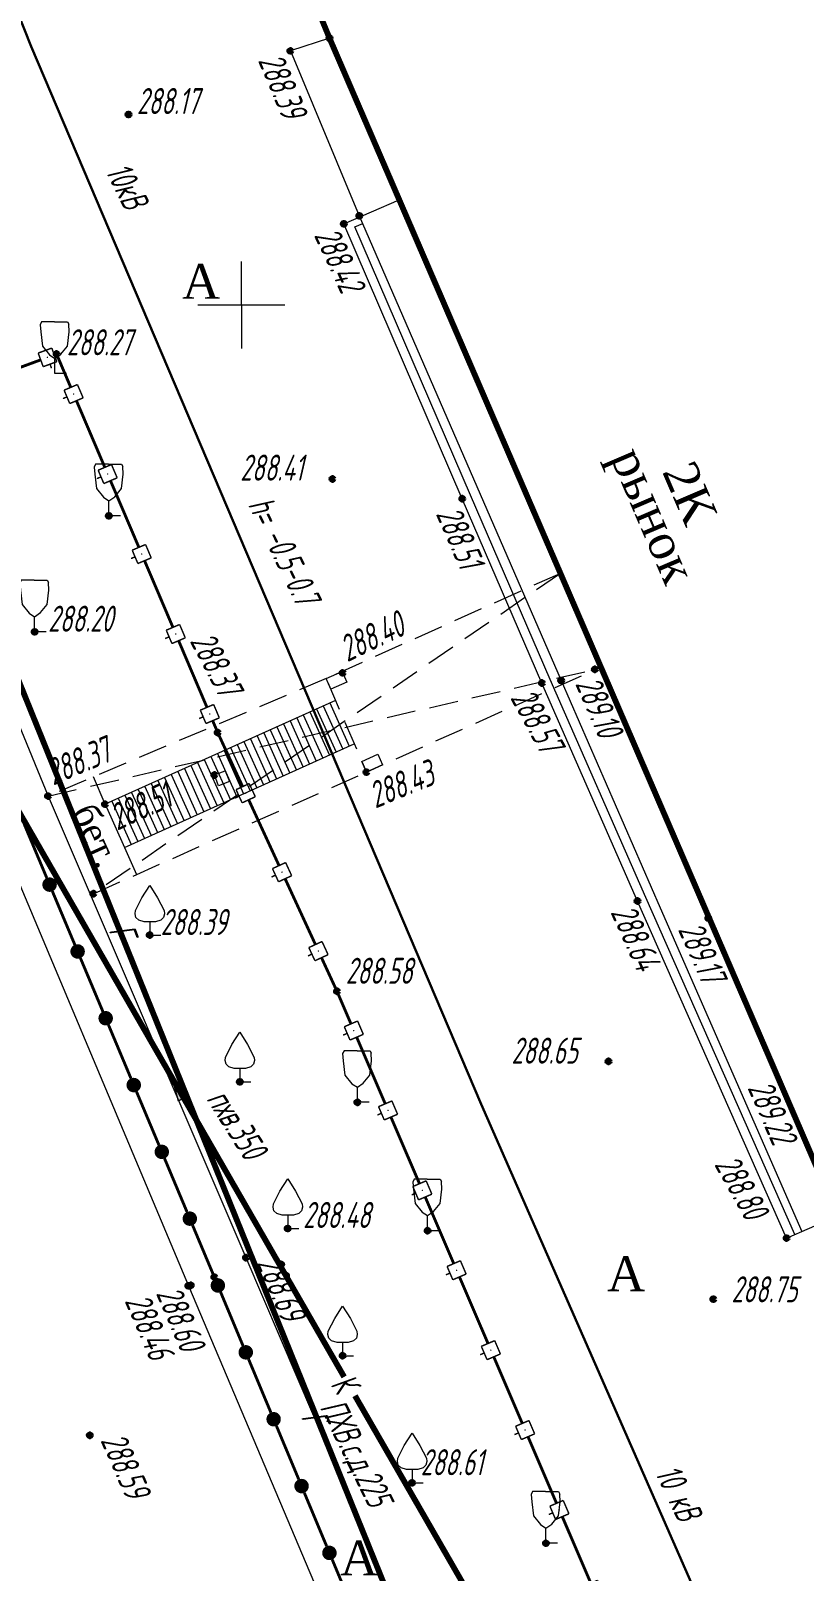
# Model space of a CAD drawing. Header units: metres. Extents: x -857 to 4713, y -766 to 4803.
# Drawn here: x 1783.5 to 1810.2, y 2288.9 to 2342.1 of the extents above; entities that cross this region are included whole.
import ezdxf

# ---------------------------------------------------------------- set-up
doc = ezdxf.new("R2010")
doc.units = ezdxf.units.M
doc.linetypes.add('COMMUN', pattern=[6, 5, -1])
doc.linetypes.add('DASHEDX2', pattern=[1.5, 1, -0.5])
for name, color, linetype, lineweight, transparency in [('71133200', 7, 'Continuous', 18, 0.65), ('71133300', 7, 'Continuous', 18, 0.65), ('82211000', 7, 'Continuous', 18, 0.65), ('82212100', 7, 'Continuous', 18, 0.65), ('Commun', 7, 'Continuous', 18, 0.65), ('GEO_POINTS', 7, 'Continuous', 18, 0.65), ('Grid', 7, 'Continuous', 18, 0.65), ('Otm', 7, 'Continuous', 18, 0.65), ('Sit', 7, 'Continuous', 18, 0.65), ('Text', 7, 'Continuous', 18, 0.65), ('Text_com', 7, 'Continuous', 18, 0.65)]:
    doc.layers.add(name, color=color, linetype=linetype, lineweight=lineweight, transparency=transparency)
doc.styles.add('eskd', font='ESKD1.shx', dxfattribs={"width": 1.2, "oblique": 15})
doc.styles.get("Standard").update_dxf_attribs({"font": 'GOST_0.TTF', "oblique": 15})
doc.styles.add('style1', font='times.ttf', dxfattribs={"height": 1})
doc.linetypes.add('KABELww_500', pattern='A,0.0001,-0.4,[131,ltypeshp.shx,S=0.4,R=90,X=0.4,Y=-0.4],0.2,[131,ltypeshp.shx,S=0.2,R=90,X=0.4,Y=-0.2],3.6,[131,ltypeshp.shx,S=0.2,R=-90,X=-0.4,Y=0.2],0.2,[131,ltypeshp.shx,S=0.4,R=-90,X=-0.4,Y=0.4],-0.8,4,-0.4', length=9.6001)

# ---------------------------------------------------------------- blocks, each defined once
blk = doc.blocks.new('71133200')
for p, q in [((-0.924145, 3.560442), (-1.024145, 3.360442)), ((-1.024145, 3.360442), (-0.977382, 2.864397)), ((-0.024145, 3.560442), (-0.924145, 3.560442)), ((-0.024145, 3.560442), (0.875855, 3.560442)), ((0.875855, 3.560442), (0.958164, 3.395824)), ((0.975974, 2.864397), (0.958164, 3.395824)), ((-0.977382, 2.864397), (-0.861899, 1.88241)), ((0.861899, 1.88241), (0.975974, 2.864397)), ((-0.861899, 1.88241), (-0.374616, 1.28565)), ((-0.374616, 1.28565), (0, 1.039723)), ((0, 1.039723), (0.401375, 1.321765)), ((0.401375, 1.321765), (0.861899, 1.88241)), ((0, 0), (0, 1.039723)), ((0.8, 0), (0, 0))]:
    blk.add_line(p, q)
at = {"style": 'eskd', "oblique": 14.99997778}
blk.add_attdef('Z', (1.873004, -0.239356), '', height=2, dxfattribs=at)
blk = doc.blocks.new('71133300')
for p, q in [((0, 0.91), (0, 0)), ((0, 0), (0.76, 0))]:
    blk.add_line(p, q)
blk.add_lwpolyline([(0, 0.91), (-0.38, 0.91), (-0.76, 1.03), (-0.95, 1.21), (-1.01, 1.47), (-0.99, 1.69), (-0.54, 2.57), (0, 3.42), (0.54, 2.57), (0.99, 1.69), (1.01, 1.47), (0.95, 1.21), (0.76, 1.03), (0.39, 0.91)], close=True)
at = {"style": 'eskd', "oblique": 15}
blk.add_attdef('Z', (1.77, -0.69), '', height=2, dxfattribs=at)
blk = doc.blocks.new('*U241')
at = {"layer": '82212100', "linetype": 'Continuous', "ltscale": 0.5}
for points in [[(5192343.338, 4969098.199, 1), (5192343.291, 4969098.182, 1)], [(5192340.522, 4969097.164, 1), (5192340.475, 4969097.147, 1)]]:
    blk.add_hatch(color=256, dxfattribs=at).paths.add_polyline_path(points, flags=0)
for points, const_width in [([(5192340.733, 4969097.242), (5192343.08, 4969098.104)], 0.1), ([(5192342.994, 4969098.339), (5192343.463, 4969098.511)], 0.05), ([(5192343.166, 4969097.869), (5192342.994, 4969098.339)], 0.05), ([(5192343.636, 4969098.042), (5192343.166, 4969097.869)], 0.05), ([(5192343.463, 4969098.511), (5192343.636, 4969098.042)], 0.05), ([(5192340.178, 4969097.304), (5192340.647, 4969097.477)], 0.05), ([(5192340.647, 4969097.477), (5192340.82, 4969097.007)], 0.05), ([(5192343.401, 4969097.956), (5192343.453, 4969097.815)], 0.05), ([(5192340.35, 4969096.835), (5192340.178, 4969097.304)], 0.05), ([(5192340.82, 4969097.007), (5192340.35, 4969096.835)], 0.05), ([(5192340.585, 4969096.921), (5192340.637, 4969096.78)], 0.05)]:
    blk.add_lwpolyline(points, dxfattribs=dict(at, const_width=const_width))
at = {"layer": '82212100', "ltscale": 0.5, "const_width": 0.1}
blk.add_lwpolyline([(5192343.549, 4969098.276), (5192343.628, 4969098.305)], dxfattribs=at)
at = {"layer": '82212100', "linetype": 'Continuous', "ltscale": 0.5, "flags": 128}
blk.add_lwpolyline([(5192339.091, 4969096.639, 0.1, 0.1, 0), (5192340.264, 4969097.07, 0, 0, 0)], format="xyseb", dxfattribs=at)
blk = doc.blocks.new('*U256')
at = {"layer": '82211000', "linetype": 'Continuous', "ltscale": 0.5}
for points in [[(5192343.291, 4969080.224, 1), (5192343.484, 4969079.763, 1)], [(5192344.258, 4969077.918, 1), (5192344.451, 4969077.457, 1)], [(5192345.225, 4969075.613, 1), (5192345.418, 4969075.152, 1)], [(5192346.192, 4969073.308, 1), (5192346.385, 4969072.846, 1)], [(5192347.159, 4969071.002, 1), (5192347.352, 4969070.541, 1)], [(5192348.126, 4969068.697, 1), (5192348.319, 4969068.236, 1)], [(5192349.093, 4969066.391, 1), (5192349.285, 4969065.93, 1)], [(5192350.055, 4969064.084, 1), (5192350.247, 4969063.622, 1)], [(5192351.017, 4969061.776, 1), (5192351.209, 4969061.315, 1)], [(5192351.979, 4969059.469, 1), (5192352.171, 4969059.007, 1)], [(5192352.941, 4969057.161, 1), (5192353.133, 4969056.7, 1)]]:
    blk.add_hatch(color=256, dxfattribs=at).paths.add_polyline_path(points, flags=0)
at = {"layer": '82211000', "linetype": 'Continuous', "ltscale": 0.5, "const_width": 0.1}
for points in [[(5192342.517, 4969082.068), (5192343.291, 4969080.224)], [(5192343.484, 4969079.763), (5192344.258, 4969077.918)], [(5192344.451, 4969077.457), (5192345.225, 4969075.613)], [(5192345.418, 4969075.152), (5192346.192, 4969073.308)], [(5192346.385, 4969072.846), (5192347.159, 4969071.002)], [(5192347.352, 4969070.541), (5192348.126, 4969068.697)], [(5192349.285, 4969065.93), (5192350.055, 4969064.084)], [(5192350.247, 4969063.622), (5192351.017, 4969061.776)], [(5192351.209, 4969061.315), (5192351.979, 4969059.469)], [(5192352.171, 4969059.007), (5192352.941, 4969057.161)], [(5192353.133, 4969056.7), (5192353.903, 4969054.854)]]:
    blk.add_lwpolyline(points, dxfattribs=at)
at = {"layer": '82211000', "linetype": 'Continuous', "ltscale": 0.5}
blk.add_lwpolyline([(5192348.319, 4969068.236, 0.1, 0.1, 0), (5192349.068, 4969066.45, 0.1, 0.1, 0), (5192349.093, 4969066.391, 0, 0, 0)], format="xyseb", dxfattribs=at)
blk = doc.blocks.new('*U257')
at = {"layer": '82212100', "linetype": 'Continuous', "ltscale": 0.5}
for points in [[(5192344.225, 4969096.902, 1), (5192344.205, 4969096.948, 1)], [(5192345.399, 4969094.141, 1), (5192345.38, 4969094.187, 1)], [(5192346.573, 4969091.381, 1), (5192346.554, 4969091.427, 1)], [(5192347.748, 4969088.62, 1), (5192347.728, 4969088.666, 1)], [(5192348.922, 4969085.859, 1), (5192348.902, 4969085.905, 1)], [(5192350.159, 4969083.126, 1), (5192350.138, 4969083.172, 1)], [(5192351.414, 4969080.402, 1), (5192351.393, 4969080.447, 1)], [(5192352.669, 4969077.677, 1), (5192352.648, 4969077.722, 1)], [(5192353.887, 4969074.935, 1), (5192353.867, 4969074.981, 1)], [(5192355.069, 4969072.178, 1), (5192355.049, 4969072.224, 1)], [(5192356.25, 4969069.42, 1), (5192356.23, 4969069.466, 1)], [(5192357.432, 4969066.663, 1), (5192357.412, 4969066.709, 1)], [(5192358.613, 4969063.905, 1), (5192358.593, 4969063.951, 1)], [(5192359.795, 4969061.148, 1), (5192359.775, 4969061.194, 1)], [(5192360.976, 4969058.39, 1), (5192360.957, 4969058.436, 1)], [(5192362.158, 4969055.633, 1), (5192362.138, 4969055.679, 1)], [(5192363.339, 4969052.875, 1), (5192363.32, 4969052.921, 1)], [(5192364.521, 4969050.118, 1), (5192364.501, 4969050.164, 1)]]:
    blk.add_hatch(color=256, dxfattribs=at).paths.add_polyline_path(points, flags=0)
at = {"layer": '82212100', "linetype": 'Continuous', "ltscale": 0.5, "flags": 128}
blk.add_lwpolyline([(5192343.628, 4969098.305, 0.1, 0.1, 0), (5192344.117, 4969097.155, 0, 0, 0)], format="xyseb", dxfattribs=at)
at = {"layer": '82212100', "linetype": 'Continuous', "ltscale": 0.5}
for points, const_width in [([(5192343.887, 4969097.057), (5192344.347, 4969097.253)], 0.05), ([(5192344.083, 4969096.597), (5192343.887, 4969097.057)], 0.05), ([(5192344.347, 4969097.253), (5192344.543, 4969096.793)], 0.05), ([(5192343.985, 4969096.827), (5192343.847, 4969096.768)], 0.05), ([(5192344.543, 4969096.793), (5192344.083, 4969096.597)], 0.05), ([(5192344.313, 4969096.695), (5192345.292, 4969094.394)], 0.1), ([(5192345.062, 4969094.297), (5192345.522, 4969094.492)], 0.05), ([(5192345.257, 4969093.836), (5192345.062, 4969094.297)], 0.05), ([(5192345.522, 4969094.492), (5192345.717, 4969094.032)], 0.05), ([(5192345.159, 4969094.066), (5192345.021, 4969094.008)], 0.05), ([(5192345.717, 4969094.032), (5192345.257, 4969093.836)], 0.05), ([(5192345.487, 4969093.934), (5192346.466, 4969091.634)], 0.1), ([(5192346.236, 4969091.536), (5192346.696, 4969091.732)], 0.05), ([(5192346.696, 4969091.732), (5192346.892, 4969091.271)], 0.05), ([(5192346.334, 4969091.306), (5192346.196, 4969091.247)], 0.05), ([(5192346.431, 4969091.076), (5192346.236, 4969091.536)], 0.05), ([(5192346.892, 4969091.271), (5192346.431, 4969091.076)], 0.05), ([(5192346.661, 4969091.174), (5192347.64, 4969088.873)], 0.1), ([(5192347.41, 4969088.775), (5192347.87, 4969088.971)], 0.05), ([(5192347.87, 4969088.971), (5192348.066, 4969088.511)], 0.05), ([(5192347.508, 4969088.545), (5192347.37, 4969088.486)], 0.05), ([(5192347.606, 4969088.315), (5192347.41, 4969088.775)], 0.05), ([(5192348.066, 4969088.511), (5192347.606, 4969088.315)], 0.05), ([(5192347.836, 4969088.413), (5192348.814, 4969086.112)], 0.1), ([(5192348.682, 4969085.785), (5192348.544, 4969085.726)], 0.05), ([(5192348.584, 4969086.015), (5192349.044, 4969086.21)], 0.05), ([(5192348.78, 4969085.554), (5192348.584, 4969086.015)], 0.05), ([(5192349.044, 4969086.21), (5192349.24, 4969085.75)], 0.05), ([(5192349.24, 4969085.75), (5192348.78, 4969085.554)], 0.05), ([(5192349.817, 4969083.272), (5192350.271, 4969083.481)], 0.05), ([(5192350.026, 4969082.817), (5192349.817, 4969083.272)], 0.05), ([(5192350.271, 4969083.481), (5192350.48, 4969083.027)], 0.05), ([(5192349.921, 4969083.045), (5192349.785, 4969082.982)], 0.05), ([(5192350.48, 4969083.027), (5192350.026, 4969082.817)], 0.05), ([(5192350.253, 4969082.922), (5192351.299, 4969080.651)], 0.1), ([(5192351.072, 4969080.547), (5192351.526, 4969080.756)], 0.05), ([(5192351.281, 4969080.093), (5192351.072, 4969080.547)], 0.05), ([(5192351.526, 4969080.756), (5192351.735, 4969080.302)], 0.05), ([(5192351.176, 4969080.32), (5192351.04, 4969080.257)], 0.05), ([(5192351.735, 4969080.302), (5192351.281, 4969080.093)], 0.05), ([(5192351.508, 4969080.197), (5192352.554, 4969077.926)], 0.1), ([(5192352.327, 4969077.822), (5192352.781, 4969078.031)], 0.05), ([(5192352.536, 4969077.368), (5192352.327, 4969077.822)], 0.05), ([(5192352.781, 4969078.031), (5192352.99, 4969077.577)], 0.05), ([(5192352.431, 4969077.595), (5192352.295, 4969077.532)], 0.05), ([(5192352.99, 4969077.577), (5192352.536, 4969077.368)], 0.05), ([(5192353.549, 4969075.09), (5192354.008, 4969075.287)], 0.05), ([(5192354.008, 4969075.287), (5192354.205, 4969074.827)], 0.05), ([(5192353.647, 4969074.86), (5192353.509, 4969074.801)], 0.05), ([(5192353.746, 4969074.63), (5192353.549, 4969075.09)], 0.05), ([(5192354.205, 4969074.827), (5192353.746, 4969074.63)], 0.05), ([(5192353.976, 4969074.729), (5192354.96, 4969072.431)], 0.1), ([(5192354.73, 4969072.332), (5192355.19, 4969072.529)], 0.05), ([(5192355.19, 4969072.529), (5192355.387, 4969072.07)], 0.05), ([(5192354.829, 4969072.102), (5192354.691, 4969072.043)], 0.05), ([(5192354.927, 4969071.873), (5192354.73, 4969072.332)], 0.05), ([(5192355.387, 4969072.07), (5192354.927, 4969071.873)], 0.05), ([(5192355.157, 4969071.971), (5192356.142, 4969069.673)], 0.1), ([(5192356.01, 4969069.345), (5192355.873, 4969069.286)], 0.05), ([(5192355.912, 4969069.575), (5192356.372, 4969069.772)], 0.05), ([(5192356.109, 4969069.115), (5192355.912, 4969069.575)], 0.05), ([(5192356.568, 4969069.312), (5192356.109, 4969069.115)], 0.05), ([(5192356.372, 4969069.772), (5192356.568, 4969069.312)], 0.05), ([(5192356.339, 4969069.214), (5192357.323, 4969066.916)], 0.1), ([(5192357.094, 4969066.817), (5192357.553, 4969067.014)], 0.05), ([(5192357.29, 4969066.358), (5192357.094, 4969066.817)], 0.05), ([(5192357.553, 4969067.014), (5192357.75, 4969066.555)], 0.05), ([(5192357.192, 4969066.587), (5192357.054, 4969066.528)], 0.05), ([(5192357.75, 4969066.555), (5192357.29, 4969066.358)], 0.05), ([(5192357.52, 4969066.456), (5192358.505, 4969064.158)], 0.1), ([(5192358.275, 4969064.06), (5192358.735, 4969064.257)], 0.05), ([(5192358.472, 4969063.6), (5192358.275, 4969064.06)], 0.05), ([(5192358.735, 4969064.257), (5192358.932, 4969063.797)], 0.05), ([(5192358.374, 4969063.83), (5192358.236, 4969063.771)], 0.05), ([(5192358.932, 4969063.797), (5192358.472, 4969063.6)], 0.05), ([(5192358.702, 4969063.699), (5192359.686, 4969061.401)], 0.1), ([(5192359.457, 4969061.302), (5192359.916, 4969061.499)], 0.05), ([(5192359.916, 4969061.499), (5192360.113, 4969061.039)], 0.05), ([(5192359.555, 4969061.072), (5192359.417, 4969061.013)], 0.05), ([(5192359.654, 4969060.843), (5192359.457, 4969061.302)], 0.05), ([(5192360.113, 4969061.039), (5192359.654, 4969060.843)], 0.05), ([(5192359.883, 4969060.941), (5192360.868, 4969058.643)], 0.1), ([(5192360.638, 4969058.545), (5192361.098, 4969058.742)], 0.05), ([(5192361.098, 4969058.742), (5192361.295, 4969058.282)], 0.05), ([(5192360.737, 4969058.315), (5192360.599, 4969058.256)], 0.05), ([(5192360.835, 4969058.085), (5192360.638, 4969058.545)], 0.05), ([(5192361.295, 4969058.282), (5192360.835, 4969058.085)], 0.05), ([(5192361.065, 4969058.183), (5192362.05, 4969055.886)], 0.1), ([(5192361.918, 4969055.557), (5192361.78, 4969055.498)], 0.05), ([(5192361.82, 4969055.787), (5192362.279, 4969055.984)], 0.05), ([(5192362.017, 4969055.327), (5192361.82, 4969055.787)], 0.05), ([(5192362.476, 4969055.524), (5192362.017, 4969055.327)], 0.05), ([(5192362.279, 4969055.984), (5192362.476, 4969055.524)], 0.05), ([(5192362.246, 4969055.426), (5192363.231, 4969053.128)], 0.1), ([(5192363.001, 4969053.03), (5192363.461, 4969053.226)], 0.05), ([(5192363.198, 4969052.57), (5192363.001, 4969053.03)], 0.05), ([(5192363.461, 4969053.226), (5192363.658, 4969052.767)], 0.05), ([(5192363.1, 4969052.8), (5192362.962, 4969052.741)], 0.05), ([(5192363.658, 4969052.767), (5192363.198, 4969052.57)], 0.05), ([(5192363.428, 4969052.668), (5192364.413, 4969050.37)], 0.1), ([(5192364.183, 4969050.272), (5192364.642, 4969050.469)], 0.05), ([(5192364.38, 4969049.812), (5192364.183, 4969050.272)], 0.05), ([(5192364.642, 4969050.469), (5192364.839, 4969050.009)], 0.05), ([(5192364.281, 4969050.042), (5192364.143, 4969049.983)], 0.05), ([(5192364.839, 4969050.009), (5192364.38, 4969049.812)], 0.05)]:
    blk.add_lwpolyline(points, dxfattribs=dict(at, const_width=const_width))
for points in [[(5192349.01, 4969085.652, 0.1, 0.1, 0), (5192349.185, 4969085.241, 0.1, 0.1, 0), (5192350.044, 4969083.376, 0, 0, 0)], [(5192352.763, 4969077.472, 0.1, 0.1, 0), (5192353.298, 4969076.311, 0.1, 0.1, 0), (5192353.779, 4969075.188, 0, 0, 0)]]:
    blk.add_lwpolyline(points, format="xyseb", dxfattribs=at)
at = {"layer": '82212100', "ltscale": 0.5}
blk.add_lwpolyline([(5192364.61, 4969049.911, 0.1, 0.1, 0), (5192364.632, 4969049.858, 0.1, 0.1, 0), (5192364.483, 4969049.869, 0, 0, 0)], format="xyseb", dxfattribs=at)
blk = doc.blocks.new('GRID')
at = {"layer": 'Grid', "color": 104}
blk.add_line((-1.5, 0), (1.5, 0), dxfattribs=at)
for points in [[(0, 0), (0, 1.5)], [(0, 0), (0, -1.5)]]:
    blk.add_lwpolyline(points, dxfattribs=at)
blk = doc.blocks.new('A$C52264BE2')
at = {"layer": 'Sit'}
h = blk.add_hatch(color=32, dxfattribs=at)
h.dxf.hatch_style = 1
h.paths.add_polyline_path([(0, 0.374), (0.714, 0.443), (0.15, 0)])
at = {"layer": 'Sit', "color": 32, "elevation": 285.308}
blk.add_lwpolyline([(0, 0.374), (0.714, 0.443), (0.15, 0), (0, 0.374)], dxfattribs=at)

msp = doc.modelspace()

# ---------------------------------------------------------------- linework, layer by layer
msp.add_circle((1927.819, 2018.595), 2784.802)
at = {"layer": 'Commun', "color": 1, "linetype": 'KABELww_500', "lineweight": 30, "elevation": 289.986, "flags": 128}
msp.add_lwpolyline([(1823.243, 2243.929), (1811.25, 2277.229), (1799.041, 2305.063), (1783.528, 2341.564), (1776.489, 2359.324)], dxfattribs=at)
at = {"layer": 'Commun', "color": 4, "linetype": 'COMMUN', "ltscale": 0.7, "const_width": 0.2, "elevation": 287.906, "flags": 128}
msp.add_lwpolyline([(1782.27, 2321.722), (1813.516, 2244.405)], dxfattribs=at)
at = {"layer": 'Commun', "color": 32, "linetype": 'COMMUN', "ltscale": 0.7, "const_width": 0.2, "elevation": 288.999, "flags": 128}
for points in [[(1794.321, 2295.645), (1779.674, 2321.124)], [(1802.39, 2281.609), (1794.694, 2294.996)]]:
    msp.add_lwpolyline(points, dxfattribs=at)
at = {"layer": 'GEO_POINTS', "lineweight": 60}
for centre in [(1793.816, 2341.847, 288.481), (1792.466, 2341.407, 288.39), (1786.885, 2339.211, 288.168), (1794.31, 2335.44, 288.423), (1794.843, 2335.717, 288.444), (1784.405, 2330.945, 288.272), (1793.917, 2326.633, 288.408), (1798.393, 2325.954, 288.514), (1786.209, 2325.362, 288.138), (1783.647, 2321.36, 288.201), (1794.268, 2319.941, 288.403), (1802.967, 2320.063, 289.101), (1801.143, 2319.591, 288.574), (1801.806, 2319.68, 289.096), (1789.962, 2317.881, 288.367), (1789.846, 2316.42, 288.391), (1795.089, 2316.517, 288.428), (1784.111, 2315.69, 288.373), (1786.077, 2315.408, 288.508), (1785.673, 2312.32, 288.44), (1804.434, 2312.067, 288.64), (1806.881, 2311.474, 289.174), (1787.616, 2310.895, 288.385), (1794.075, 2308.951, 288.581), (1803.436, 2306.535, 288.652), (1790.722, 2305.828, 288.459), (1794.778, 2305.122, 288.504), (1792.375, 2300.768, 288.481), (1797.198, 2300.691, 288.479), (1809.577, 2300.436, 288.803), (1790.936, 2299.762, 288.694), (1788.949, 2298.787, 288.46), (1789.033, 2298.807, 288.598), (1789.845, 2299.09, 288.632), (1807.053, 2298.326, 288.753), (1794.269, 2296.378, 288.565), (1785.551, 2293.629, 288.588), (1796.663, 2291.991, 288.614), (1801.278, 2289.905, 288.754)]:
    msp.add_circle(centre, 0.06, dxfattribs=at)
at = {"layer": 'Sit', "const_width": 0.2, "elevation": 288.481, "flags": 128}
for points in [[(1793.816, 2341.847), (1793.032, 2343.751), (1789.294, 2352.989)], [(1793.816, 2341.847), (1810.567, 2302.992), (1817.282, 2287.615), (1825.973, 2291.226)]]:
    msp.add_lwpolyline(points, dxfattribs=at)
at = {"layer": 'Sit', "flags": 128}
for points, elevation in [([(1793.816, 2341.847), (1792.466, 2341.407), (1794.843, 2335.717)], 288.481), ([(1774.178, 2339.56), (1778.805, 2328.623), (1784.111, 2315.69)], 287.746), ([(1772.029, 2338.751), (1776.51, 2328.205), (1781.573, 2316.315), (1788.949, 2298.787), (1794.183, 2286.42), (1797.789, 2277.725)], 287.59), ([(1794.31, 2335.44), (1796.223, 2336.265)], 288.423), ([(1809.577, 2300.436), (1804.434, 2312.067), (1801.143, 2319.591), (1798.393, 2325.954), (1794.31, 2335.44)], 288.803), ([(1794.695, 2335.33), (1794.961, 2335.446)], 288.803), ([(1794.843, 2335.717), (1801.806, 2319.68), (1805.223, 2311.838), (1810.102, 2300.665)], 288.481), ([(1809.861, 2300.561), (1804.718, 2312.192), (1801.428, 2319.714), (1798.677, 2326.076), (1794.695, 2335.33)], 288.803), ([(1793.701, 2319.745), (1794.248, 2319.991), (1794.412, 2319.627), (1793.865, 2319.38), (1793.701, 2319.745)], 288.403), ([(1794.931, 2316.885), (1795.478, 2317.131), (1795.642, 2316.766), (1795.089, 2316.517), (1794.931, 2316.885)], 288.403), ([(1789.846, 2316.42), (1790.22, 2316.562), (1790.362, 2316.188), (1789.988, 2316.046), (1789.846, 2316.42)], 288.391), ([(1784.111, 2315.69), (1790.936, 2299.762), (1796.209, 2287.414), (1803.653, 2278.716)], 287.746), ([(1810.102, 2300.665), (1811.346, 2301.209)], 288.481), ([(1809.577, 2300.436), (1810.102, 2300.665)], 288.803)]:
    msp.add_lwpolyline(points, dxfattribs=dict(at, elevation=elevation))
at = {"layer": 'Sit', "linetype": 'DASHEDX2', "flags": 128}
for points, elevation in [([(1801.779, 2323.377), (1785.673, 2312.32)], 288.403), ([(1801.779, 2323.377), (1801.779, 2323.377), (1793.701, 2319.745), (1795.089, 2316.517), (1803.108, 2320.114), (1803.108, 2320.114)], 288.403), ([(1784.111, 2315.69), (1802.967, 2320.063)], 287.746), ([(1793.701, 2319.745), (1784.111, 2315.69)], 288.403), ([(1785.673, 2312.32), (1795.089, 2316.517)], 288.44)]:
    msp.add_lwpolyline(points, dxfattribs=dict(at, elevation=elevation))
at = {"layer": 'Sit', "flags": 128}
for points in [[(1794.024, 2318.994), (1794.024, 2318.994), (1786.077, 2315.408), (1786.751, 2313.915), (1794.671, 2317.489), (1794.671, 2317.489)], [(1793.825, 2318.905), (1794.499, 2317.411)], [(1792.685, 2318.39), (1793.359, 2316.897)], [(1792.913, 2318.493), (1793.587, 2317)], [(1793.141, 2318.596), (1793.815, 2317.103)], [(1793.369, 2318.699), (1794.043, 2317.206)], [(1793.597, 2318.802), (1794.271, 2317.309)], [(1791.546, 2317.876), (1792.22, 2316.383)], [(1791.774, 2317.979), (1792.448, 2316.486)], [(1792.002, 2318.082), (1792.676, 2316.589)], [(1792.23, 2318.185), (1792.904, 2316.692)], [(1792.458, 2318.288), (1793.131, 2316.794)], [(1790.407, 2317.362), (1791.081, 2315.869)], [(1790.635, 2317.465), (1791.308, 2315.972)], [(1790.862, 2317.568), (1791.536, 2316.074)], [(1791.09, 2317.671), (1791.764, 2316.177)], [(1791.318, 2317.773), (1791.992, 2316.28)], [(1789.039, 2316.745), (1789.713, 2315.252)], [(1789.267, 2316.848), (1789.941, 2315.355)], [(1789.495, 2316.951), (1790.169, 2315.457)], [(1789.723, 2317.053), (1790.397, 2315.56)], [(1789.951, 2317.156), (1790.625, 2315.663)], [(1790.179, 2317.259), (1790.853, 2315.766)], [(1786.077, 2315.408), (1785.678, 2316.352)], [(1787.9, 2316.231), (1788.574, 2314.738)], [(1788.128, 2316.334), (1788.802, 2314.84)], [(1788.356, 2316.436), (1789.03, 2314.943)], [(1788.584, 2316.539), (1789.258, 2315.046)], [(1788.584, 2316.539), (1789.258, 2315.046)], [(1788.812, 2316.642), (1789.485, 2315.149)], [(1786.761, 2315.717), (1787.435, 2314.223)], [(1786.989, 2315.819), (1787.663, 2314.326)], [(1787.217, 2315.922), (1787.89, 2314.429)], [(1787.444, 2316.025), (1788.118, 2314.532)], [(1787.672, 2316.128), (1788.346, 2314.635)], [(1786.077, 2315.408), (1786.751, 2313.915)], [(1786.305, 2315.511), (1786.979, 2314.018)], [(1786.533, 2315.614), (1787.207, 2314.121)], [(1786.751, 2313.915), (1787.165, 2312.985)]]:
    msp.add_lwpolyline(points, dxfattribs=at)

# ---------------------------------------------------------------- block references
at = {"layer": '71133200', "color": 7, "xscale": 0.5, "yscale": 0.5, "zscale": 0.5}
for p in [(1784.347, 2330.275), (1786.209, 2325.362, 288.138), (1783.647, 2321.36, 288.201), (1794.778, 2305.122, 288.504), (1797.198, 2300.691, 288.479), (1801.278, 2289.905, 288.754)]:
    msp.add_blockref('71133200', p, dxfattribs=at)
at = {"layer": '71133300', "color": 7, "xscale": 0.5, "yscale": 0.5, "zscale": 0.5}
for p in [(1787.616, 2310.895, 288.385), (1790.722, 2305.828, 288.459), (1792.375, 2300.768, 288.481), (1794.269, 2296.378, 288.565), (1796.663, 2291.991, 288.614)]:
    msp.add_blockref('71133300', p, dxfattribs=at)
at = {"layer": '82211000', "color": 7}
msp.add_blockref('*U256', (-5190559.223, -4966767.36), dxfattribs=at)
at = {"layer": '82212100', "color": 7}
for name in ['*U241', '*U257']:
    msp.add_blockref(name, (-5190559.223, -4966767.36), dxfattribs=at)
at = {"layer": 'Grid', "color": 7, "linetype": 'Continuous'}
msp.add_blockref('GRID', (1790.777, 2332.64), dxfattribs=at)
msp.add_blockref('GRID', (1790.777, 2332.64), dxfattribs=at)
at = {"layer": 'Sit', "color": 7, "rotation": 99.1598592115128}
msp.add_blockref('A$C52264BE2', (1788.979, 2305.221, 3.69), dxfattribs=at)

# ---------------------------------------------------------------- texts
at = {"layer": 'Otm', "oblique": 13, "width": 0.8}
for s, rotation, p in [('288.39', 292.6728, (1791.338, 2341.083, 288.39)), ('288.42', 294.886, (1793.269, 2335.047, 288.423)), ('288.51', 293.3762, (1797.473, 2325.433, 288.514)), ('288.40', 25.279, (1794.428, 2320.304, 288.403)), ('288.37', 297.572, (1788.986, 2321.041, 288.367)), ('289.10', 293.3217, (1802.278, 2319.57, 289.101)), ('288.57', 298.5149, (1800.034, 2319.083, 288.574)), ('288.37', 22.9243, (1784.286, 2316.046, 288.373)), ('288.43', 22.1379, (1795.395, 2315.254, 288.428)), ('288.51', 24.2891, (1786.492, 2314.489)), ('288.64', 293.8541, (1803.496, 2311.685, 288.64)), ('289.17', 293.8272, (1805.82, 2311.09, 289.174)), ('289.22', 293.5911, (1808.22, 2305.623, 289.222)), ('288.80', 299.0788, (1807.069, 2302.977, 288.803)), ('288.69', 293.124, (1791.293, 2299.588, 288.694)), ('288.46', 292.9374, (1786.742, 2298.271, 288.46)), ('288.60', 292.9374, (1787.823, 2298.532, 288.598)), ('288.59', 293.5837, (1785.909, 2293.458, 288.588))]:
    msp.add_text(s, height=0.9, rotation=rotation, dxfattribs=at).set_placement(p)
for s, p in [('288.17', (1787.176, 2339.226, 288.168)), ('288.27', (1784.763, 2330.902, 288.272)), ('288.41', (1790.74, 2326.575, 288.408)), ('288.20', (1784.114, 2321.361, 288.201)), ('288.39', (1787.996, 2310.895, 288.385)), ('288.58', (1794.375, 2309.211, 288.581)), ('288.65', (1800.091, 2306.454, 288.652)), ('288.48', (1792.909, 2300.784, 288.481)), ('288.75', (1807.677, 2298.218, 288.753)), ('288.61', (1796.963, 2292.251, 288.614))]:
    msp.add_text(s, height=0.9, dxfattribs=at).set_placement(p)
at = {"layer": 'Text', "style": 'style1'}
for p in [(1788.731, 2332.851), (1803.391, 2298.603), (1794.183, 2288.798)]:
    msp.add_text('А', height=1.2, dxfattribs=at).set_placement(p)
at = {"layer": 'Text', "color": 7, "style": 'style1'}
for s, p in [('рынок', (1803.489, 2327.394, -285.654)), ('2К', (1805.277, 2326.891, -285.654))]:
    msp.add_text(s, height=1.2, rotation=293.168, dxfattribs=at).set_placement(p)
at = {"layer": 'Text', "style": 'style1'}
msp.add_text('бет.', height=0.9, rotation=294.3606, dxfattribs=at).set_placement((1784.909, 2315.156, -287.769))
at = {"layer": 'Text_com', "oblique": 13, "width": 0.8}
for s, rotation, p in [('10кВ', 296.6455, (1786.075, 2337.256, 857.993)), ('Г', 290.4382, (1786.192, 2311.07, 570.646)), ('пхв.350', 302.1135, (1789.549, 2305.238, 569.26)), ('К', 302.9686, (1793.83, 2295.386, 287.746)), ('ПХВ.с.д.225', 296.1628, (1793.466, 2294.597, 856.215)), ('Г', 290.4382, (1792.818, 2294.277, 282.899))]:
    msp.add_text(s, height=0.9, rotation=rotation, dxfattribs=at).set_placement(p)
at = {"layer": 'Text_com', "color": 1, "oblique": 13, "width": 0.8}
for s, p in [('h= -0.5-0.7', (1790.986, 2325.75, 568.007)), ('10 кВ ', (1805.025, 2292.333, 568.007))]:
    msp.add_text(s, height=0.9, rotation=295.6548, dxfattribs=at).set_placement(p)

doc.saveas('drawing.dxf')
